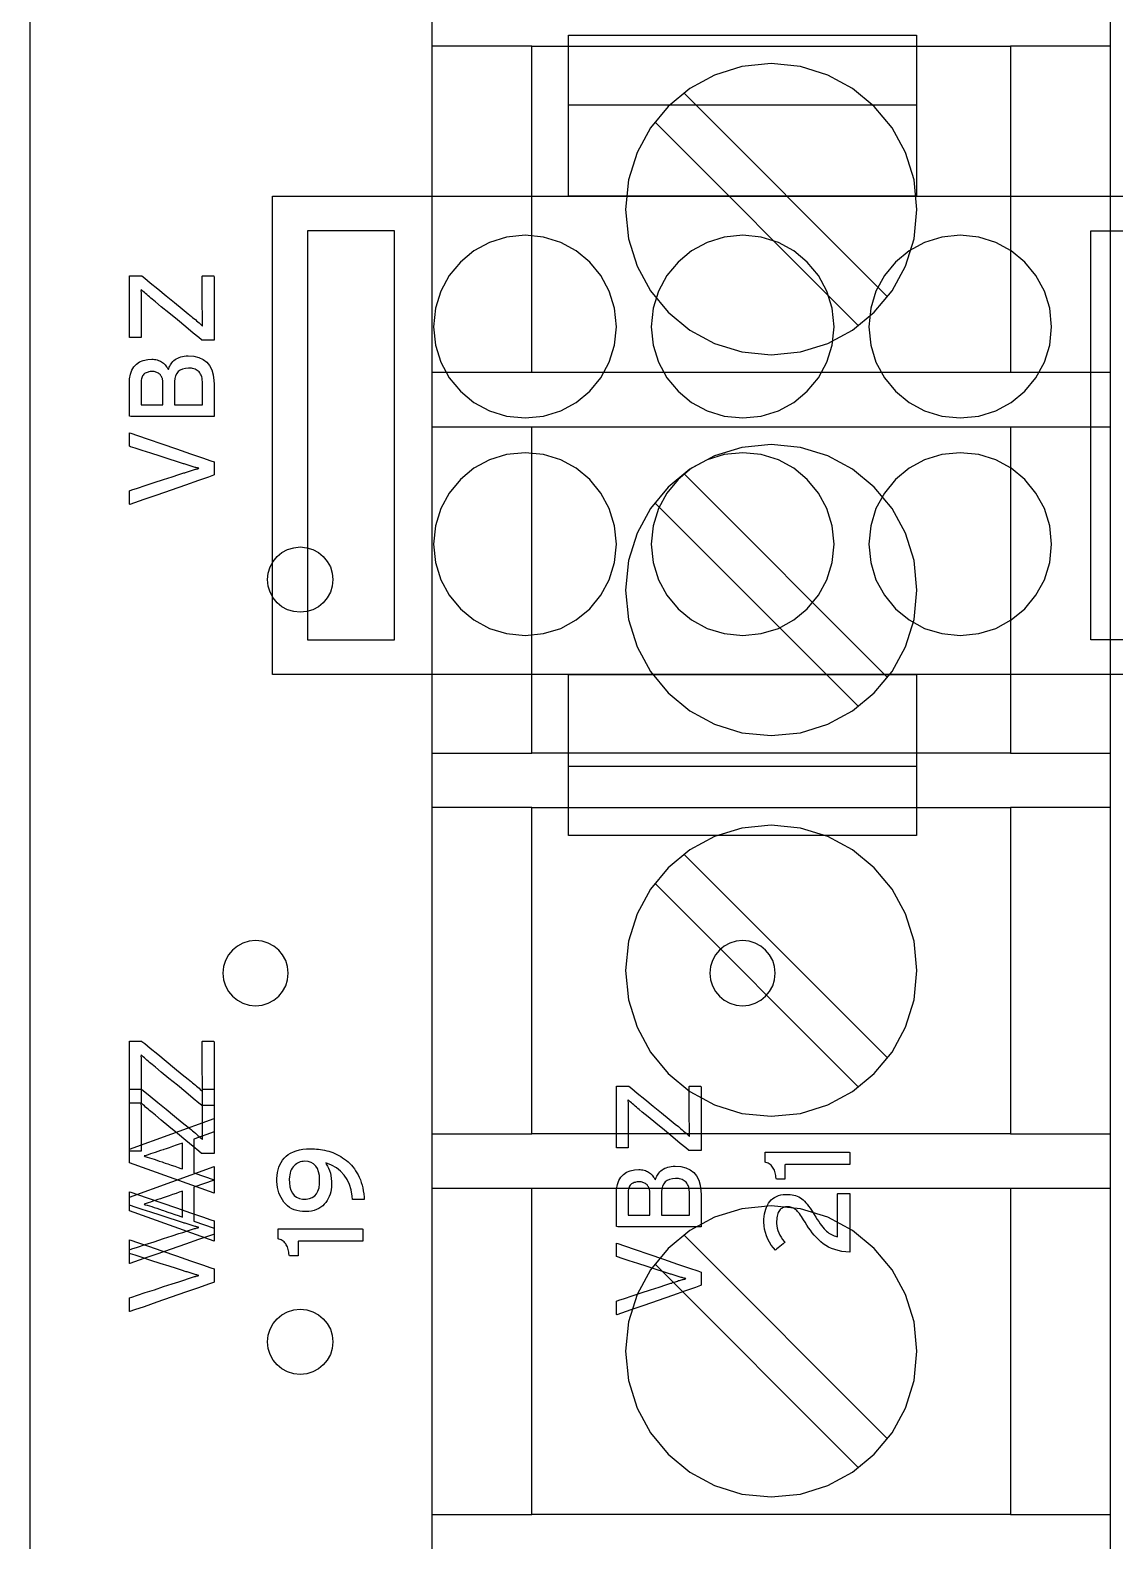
# Model space of a CAD drawing. Extents: x 1 to 47.7, y 0.2 to 35.
# Drawn here: x 36.611 to 37.857, y 12.158 to 13.894 of the extents above; entities that cross this region are included whole.
import ezdxf

# ---------------------------------------------------------------- set-up
doc = ezdxf.new("R2010")
doc.units = 0
doc.header["$MEASUREMENT"] = 0
for name, color, linetype in [('1_1__SCREW_TERMINAL_BLOCK_', 7, 'CONTINUOUS'), ('1_2__CONNECTORIZED_RELAY__', 7, 'CONTINUOUS'), ('7_0_____DWG', 7, 'CONTINUOUS')]:
    doc.layers.add(name, color=color, linetype=linetype)

msp = doc.modelspace()

# ---------------------------------------------------------------- linework, layer by layer
at = {"layer": '1_1__SCREW_TERMINAL_BLOCK_'}
for points in [[(37.0721, 14.0067), (37.0721, 13.7817), (37.0721, 13.3121), (37.0721, 13.0806), (37.0721, 12.8599), (37.0721, 12.7556), (37.0721, 12.6565), (37.0721, 12.5633), (37.0721, 12.4769), (37.0721, 12.398), (37.0721, 12.3275), (37.0721, 12.2662), (37.0721, 12.2149), (37.0721, 12.1744), (37.0721, 12.1456)], [(37.852, 12.1456), (37.852, 12.1744), (37.852, 12.2149), (37.852, 12.2662), (37.852, 12.3275), (37.852, 12.398), (37.852, 12.4769), (37.852, 12.5633), (37.852, 12.6565), (37.852, 12.7556), (37.852, 12.8599), (37.852, 13.0806), (37.852, 13.3121), (37.852, 13.7817), (37.852, 14.0067)], [(37.1871, 13.8756), (37.0721, 13.8756)], [(37.737, 13.8756), (37.737, 13.5006), (37.1871, 13.5006), (37.1871, 13.8756), (37.737, 13.8756)], [(37.852, 13.8756), (37.737, 13.8756)], [(37.3615, 13.8219), (37.5957, 13.5876)], [(37.5623, 13.5542), (37.3281, 13.7885)], [(37.1871, 13.5006), (37.0721, 13.5006)], [(37.852, 13.5006), (37.737, 13.5006)], [(37.0721, 13.4381), (37.1871, 13.4381)], [(37.737, 13.4381), (37.737, 13.0631), (37.1871, 13.0631), (37.1871, 13.4381), (37.737, 13.4381)], [(37.737, 13.4381), (37.852, 13.4381)], [(37.3615, 13.3844), (37.5957, 13.1501)], [(37.5623, 13.1167), (37.3281, 13.3509)], [(37.0721, 13.0631), (37.1871, 13.0631)], [(37.737, 13.0631), (37.852, 13.0631)], [(37.1871, 13.0006), (37.0721, 13.0006)], [(37.737, 13.0006), (37.737, 12.6256), (37.1871, 12.6256), (37.1871, 13.0006), (37.737, 13.0006)], [(37.852, 13.0006), (37.737, 13.0006)], [(37.3615, 12.9468), (37.5957, 12.7127)], [(37.5623, 12.6793), (37.3281, 12.9136)], [(36.8218, 12.6277), (36.7987, 12.6195), (36.7987, 12.5806), (36.8218, 12.5725), (36.8218, 12.5574), (36.7246, 12.5924), (36.7246, 12.6079), (36.8218, 12.6433), (36.8218, 12.6277)], [(37.0721, 12.6256), (37.1871, 12.6256)], [(37.737, 12.6256), (37.852, 12.6256)], [(37.0721, 12.563), (37.1871, 12.563)], [(37.737, 12.563), (37.737, 12.188), (37.1871, 12.188), (37.1871, 12.563), (37.737, 12.563)], [(37.737, 12.563), (37.852, 12.563)], [(37.3615, 12.5095), (37.5957, 12.2752)], [(37.5623, 12.2418), (37.3281, 12.476)], [(37.0721, 12.188), (37.1871, 12.188)], [(37.737, 12.188), (37.852, 12.188)]]:
    msp.add_lwpolyline(points, dxfattribs=at)
for points in [[(37.4621, 13.8555), (37.4284, 13.8521), (37.397, 13.8423), (37.3685, 13.8269), (37.3437, 13.8064), (37.3233, 13.7817), (37.3078, 13.7532), (37.298, 13.7218), (37.2946, 13.688), (37.298, 13.6543), (37.3078, 13.6229), (37.3233, 13.5945), (37.3437, 13.5698), (37.3685, 13.5493), (37.397, 13.5339), (37.4284, 13.5242), (37.4621, 13.5208), (37.4958, 13.5242), (37.5272, 13.5339), (37.5556, 13.5493), (37.5804, 13.5698), (37.6009, 13.5945), (37.6163, 13.6229), (37.6261, 13.6543), (37.6295, 13.688), (37.6261, 13.7218), (37.6163, 13.7532), (37.6009, 13.7817), (37.5804, 13.8064), (37.5556, 13.8269), (37.5272, 13.8423), (37.4958, 13.8521)], [(36.8218, 13.5378), (36.8213, 13.5378), (36.8199, 13.5378), (36.8179, 13.5378), (36.8156, 13.5378), (36.8131, 13.5378), (36.8109, 13.5378), (36.809, 13.5378), (36.8079, 13.5378), (36.8074, 13.5379), (36.8042, 13.5406), (36.7978, 13.5459), (36.7893, 13.5529), (36.7796, 13.5609), (36.7699, 13.569), (36.7611, 13.5762), (36.7544, 13.5818), (36.7506, 13.5849), (36.7493, 13.586), (36.7477, 13.5874), (36.7461, 13.5887), (36.7447, 13.59), (36.7432, 13.5912), (36.7418, 13.5925), (36.7405, 13.5937), (36.7392, 13.5949), (36.7379, 13.5961), (36.7378, 13.5945), (36.7379, 13.5925), (36.7379, 13.5904), (36.7379, 13.5882), (36.738, 13.586), (36.738, 13.5836), (36.738, 13.5813), (36.738, 13.5788), (36.738, 13.5766), (36.738, 13.5749), (36.738, 13.5712), (36.738, 13.5659), (36.738, 13.5599), (36.738, 13.5538), (36.738, 13.5481), (36.738, 13.5437), (36.738, 13.541), (36.7379, 13.5406), (36.7371, 13.5406), (36.7355, 13.5406), (36.7334, 13.5406), (36.7311, 13.5406), (36.7289, 13.5406), (36.7269, 13.5406), (36.7254, 13.5406), (36.7246, 13.5406), (36.7246, 13.5419), (36.7246, 13.5477), (36.7246, 13.5569), (36.7246, 13.5683), (36.7246, 13.5804), (36.7246, 13.5922), (36.7246, 13.6021), (36.7246, 13.609), (36.7246, 13.6116), (36.7251, 13.6116), (36.7265, 13.6116), (36.7285, 13.6116), (36.7308, 13.6116), (36.7332, 13.6116), (36.7355, 13.6116), (36.7373, 13.6116), (36.7384, 13.6116), (36.7389, 13.6115), (36.7421, 13.6089), (36.7485, 13.6036), (36.7571, 13.5966), (36.7667, 13.5887), (36.7765, 13.5808), (36.7852, 13.5736), (36.792, 13.5681), (36.7957, 13.565), (36.7971, 13.5639), (36.7987, 13.5626), (36.8003, 13.5613), (36.8018, 13.56), (36.8032, 13.5588), (36.8046, 13.5575), (36.8059, 13.5563), (36.8072, 13.5551), (36.8084, 13.5539), (36.8086, 13.5554), (36.8085, 13.5574), (36.8085, 13.5596), (36.8084, 13.5617), (36.8084, 13.564), (36.8084, 13.5663), (36.8084, 13.5687), (36.8084, 13.5711), (36.8083, 13.5733), (36.8083, 13.5751), (36.8083, 13.5791), (36.8083, 13.5847), (36.8083, 13.5911), (36.8083, 13.5976), (36.8083, 13.6036), (36.8083, 13.6083), (36.8083, 13.6112), (36.8084, 13.6116), (36.8093, 13.6116), (36.8109, 13.6116), (36.8129, 13.6116), (36.8152, 13.6116), (36.8175, 13.6116), (36.8195, 13.6116), (36.821, 13.6116), (36.8217, 13.6116), (36.8218, 13.6102), (36.8218, 13.6042), (36.8218, 13.5946), (36.8218, 13.5828), (36.8218, 13.5702), (36.8218, 13.558), (36.8218, 13.5477), (36.8218, 13.5405)], [(36.792, 13.5197), (36.7985, 13.5192), (36.8043, 13.5178), (36.8092, 13.5155), (36.8133, 13.5124), (36.8166, 13.5085), (36.8191, 13.5037), (36.8208, 13.498), (36.8217, 13.4915), (36.8218, 13.4872), (36.8218, 13.4846), (36.8218, 13.4801), (36.8218, 13.4742), (36.8218, 13.4677), (36.8218, 13.4613), (36.8218, 13.4558), (36.8218, 13.4518), (36.8218, 13.4501), (36.8188, 13.4501), (36.8097, 13.4501), (36.796, 13.4501), (36.7798, 13.4501), (36.7628, 13.4501), (36.747, 13.4501), (36.7342, 13.4501), (36.7263, 13.4501), (36.7246, 13.4503), (36.7246, 13.4526), (36.7246, 13.4572), (36.7246, 13.4631), (36.7246, 13.4698), (36.7246, 13.4764), (36.7246, 13.4823), (36.7246, 13.4866), (36.7246, 13.4887), (36.7248, 13.4934), (36.7257, 13.4986), (36.7273, 13.5032), (36.7296, 13.507), (36.7325, 13.5102), (36.7362, 13.5127), (36.7405, 13.5144), (36.7455, 13.5155), (36.7502, 13.5158), (36.7519, 13.5157), (36.7534, 13.5156), (36.755, 13.5153), (36.7564, 13.515), (36.7578, 13.5145), (36.7591, 13.514), (36.7604, 13.5134), (36.7615, 13.5127), (36.7626, 13.5119), (36.7637, 13.5111), (36.7647, 13.5102), (36.7656, 13.5093), (36.7665, 13.5083), (36.7673, 13.5072), (36.768, 13.5061), (36.7687, 13.5049), (36.7693, 13.504), (36.7697, 13.5053), (36.7702, 13.5067), (36.7709, 13.508), (36.7716, 13.5093), (36.7724, 13.5106), (36.7734, 13.5118), (36.7745, 13.513), (36.7757, 13.5142), (36.777, 13.5153), (36.7784, 13.5163), (36.78, 13.5172), (36.7816, 13.5179), (36.7835, 13.5185), (36.7854, 13.519), (36.7875, 13.5194), (36.7896, 13.5196)], [(36.7506, 13.5017), (36.7494, 13.5017), (36.7482, 13.5015), (36.747, 13.5014), (36.7459, 13.5011), (36.7448, 13.5007), (36.7438, 13.5003), (36.7428, 13.4998), (36.7419, 13.4992), (36.7411, 13.4985), (36.7404, 13.4976), (36.7397, 13.4967), (36.7392, 13.4956), (36.7387, 13.4944), (36.7384, 13.4931), (36.7381, 13.4917), (36.738, 13.4902), (36.7379, 13.4886), (36.7379, 13.4877), (36.7379, 13.4851), (36.7379, 13.4814), (36.7379, 13.4771), (36.7379, 13.4727), (36.7379, 13.4686), (36.7379, 13.4655), (36.7379, 13.4636), (36.7381, 13.4634), (36.74, 13.4634), (36.7431, 13.4634), (36.7472, 13.4634), (36.7516, 13.4634), (36.7559, 13.4634), (36.7595, 13.4634), (36.7621, 13.4634), (36.763, 13.4634), (36.763, 13.4643), (36.763, 13.4669), (36.763, 13.4706), (36.763, 13.4749), (36.763, 13.4793), (36.763, 13.4834), (36.763, 13.4866), (36.763, 13.4884), (36.763, 13.4891), (36.763, 13.4899), (36.7629, 13.4907), (36.7629, 13.4914), (36.7627, 13.4921), (36.7626, 13.4928), (36.7624, 13.4935), (36.7622, 13.4941), (36.7619, 13.4947), (36.7616, 13.4952), (36.7614, 13.4958), (36.7611, 13.4963), (36.7607, 13.4968), (36.7604, 13.4973), (36.7601, 13.4977), (36.7597, 13.4981), (36.7593, 13.4985), (36.7587, 13.4991), (36.7578, 13.4997), (36.7569, 13.5002), (36.756, 13.5007), (36.755, 13.501), (36.754, 13.5013), (36.7529, 13.5015), (36.7518, 13.5017)], [(36.7924, 13.5056), (36.7888, 13.5053), (36.7856, 13.5045), (36.783, 13.5033), (36.7807, 13.5016), (36.7789, 13.4994), (36.7776, 13.4968), (36.7767, 13.4937), (36.7763, 13.4902), (36.7762, 13.4884), (36.7762, 13.4862), (36.7762, 13.4827), (36.7762, 13.4784), (36.7762, 13.4738), (36.7762, 13.4695), (36.7762, 13.466), (36.7762, 13.4638), (36.7764, 13.4634), (36.7784, 13.4634), (36.7824, 13.4634), (36.7876, 13.4634), (36.7933, 13.4634), (36.7989, 13.4634), (36.8038, 13.4634), (36.8072, 13.4634), (36.8085, 13.4634), (36.8085, 13.4644), (36.8085, 13.467), (36.8085, 13.4708), (36.8085, 13.4752), (36.8085, 13.4797), (36.8085, 13.4837), (36.8085, 13.4868), (36.8085, 13.4884), (36.8085, 13.49), (36.8083, 13.492), (36.808, 13.494), (36.8076, 13.4957), (36.8071, 13.4973), (36.8064, 13.4988), (36.8056, 13.5), (36.8046, 13.5012), (36.8036, 13.5021), (36.8025, 13.5029), (36.8013, 13.5036), (36.8, 13.5042), (36.7986, 13.5047), (36.7972, 13.5051), (36.7957, 13.5054), (36.7941, 13.5055)], [(36.8218, 13.3979), (36.8218, 13.3974), (36.8218, 13.3958), (36.8218, 13.3937), (36.8218, 13.3911), (36.8218, 13.3884), (36.8218, 13.386), (36.8218, 13.384), (36.8218, 13.3828), (36.8213, 13.3824), (36.8153, 13.3803), (36.8039, 13.3763), (36.789, 13.3712), (36.7724, 13.3654), (36.7559, 13.3596), (36.7412, 13.3546), (36.7303, 13.3508), (36.7249, 13.3489), (36.7246, 13.3491), (36.7246, 13.3504), (36.7246, 13.3525), (36.7246, 13.3551), (36.7246, 13.3578), (36.7246, 13.3604), (36.7246, 13.3627), (36.7246, 13.3641), (36.7246, 13.3646), (36.7273, 13.3655), (36.7337, 13.3676), (36.7427, 13.3706), (36.7531, 13.374), (36.7638, 13.3775), (36.7736, 13.3807), (36.7813, 13.3832), (36.7859, 13.3847), (36.787, 13.3851), (36.7881, 13.3854), (36.7891, 13.3858), (36.7902, 13.3861), (36.7913, 13.3865), (36.7924, 13.3869), (36.7936, 13.3873), (36.7947, 13.3876), (36.7959, 13.388), (36.7971, 13.3884), (36.7983, 13.3887), (36.7993, 13.389), (36.8003, 13.3893), (36.8013, 13.3895), (36.8022, 13.3898), (36.803, 13.39), (36.8038, 13.3902), (36.8042, 13.3904), (36.8035, 13.3905), (36.8027, 13.3908), (36.8019, 13.391), (36.801, 13.3913), (36.8, 13.3915), (36.7989, 13.3919), (36.7978, 13.3922), (36.7967, 13.3926), (36.7955, 13.393), (36.7943, 13.3933), (36.7931, 13.3937), (36.7919, 13.394), (36.7908, 13.3944), (36.7897, 13.3947), (36.7886, 13.395), (36.7876, 13.3954), (36.7865, 13.3957), (36.7845, 13.3963), (36.7787, 13.3982), (36.7701, 13.401), (36.7599, 13.4043), (36.7492, 13.4077), (36.7392, 13.411), (36.731, 13.4136), (36.7258, 13.4153), (36.7246, 13.4157), (36.7246, 13.4166), (36.7246, 13.4184), (36.7246, 13.4207), (36.7246, 13.4234), (36.7246, 13.426), (36.7246, 13.4284), (36.7246, 13.4303), (36.7246, 13.4312), (36.7261, 13.4308), (36.7337, 13.4282), (36.7462, 13.4239), (36.7618, 13.4185), (36.7785, 13.4128), (36.7947, 13.4072), (36.8086, 13.4025), (36.8182, 13.3992)], [(37.4621, 13.4179), (37.4284, 13.4145), (37.397, 13.4048), (37.3685, 13.3893), (37.3437, 13.3689), (37.3233, 13.3441), (37.3078, 13.3157), (37.298, 13.2843), (37.2946, 13.2505), (37.298, 13.2168), (37.3078, 13.1854), (37.3233, 13.157), (37.3437, 13.1322), (37.3685, 13.1118), (37.397, 13.0964), (37.4284, 13.0866), (37.4621, 13.0832), (37.4958, 13.0866), (37.5272, 13.0964), (37.5556, 13.1118), (37.5804, 13.1322), (37.6009, 13.157), (37.6163, 13.1854), (37.6261, 13.2168), (37.6295, 13.2505), (37.6261, 13.2843), (37.6163, 13.3157), (37.6009, 13.3441), (37.5804, 13.3689), (37.5556, 13.3893), (37.5272, 13.4048), (37.4958, 13.4145)], [(36.9208, 13.3), (36.9284, 13.2992), (36.9354, 13.297), (36.9418, 13.2936), (36.9473, 13.289), (36.9519, 13.2834), (36.9554, 13.2771), (36.9575, 13.27), (36.9583, 13.2625), (36.9575, 13.2549), (36.9554, 13.2479), (36.9519, 13.2415), (36.9473, 13.236), (36.9418, 13.2314), (36.9354, 13.2279), (36.9284, 13.2257), (36.9208, 13.225), (36.9133, 13.2257), (36.9062, 13.2279), (36.8998, 13.2314), (36.8943, 13.236), (36.8897, 13.2415), (36.8862, 13.2479), (36.8841, 13.2549), (36.8833, 13.2625), (36.8841, 13.27), (36.8862, 13.2771), (36.8897, 13.2834), (36.8943, 13.289), (36.8998, 13.2936), (36.9062, 13.297), (36.9133, 13.2992)], [(37.4621, 12.9804), (37.4284, 12.977), (37.397, 12.9673), (37.3685, 12.9518), (37.3437, 12.9314), (37.3233, 12.9066), (37.3078, 12.8782), (37.298, 12.8468), (37.2946, 12.8131), (37.298, 12.7794), (37.3078, 12.748), (37.3233, 12.7195), (37.3437, 12.6947), (37.3685, 12.6743), (37.397, 12.6589), (37.4284, 12.6491), (37.4621, 12.6457), (37.4958, 12.6491), (37.5272, 12.6589), (37.5556, 12.6743), (37.5804, 12.6947), (37.6009, 12.7195), (37.6163, 12.748), (37.6261, 12.7794), (37.6295, 12.8131), (37.6261, 12.8468), (37.6163, 12.8782), (37.6009, 12.9066), (37.5804, 12.9314), (37.5556, 12.9518), (37.5272, 12.9673), (37.4958, 12.977)], [(36.8218, 12.6581), (36.8213, 12.6581), (36.8199, 12.6581), (36.8179, 12.6581), (36.8156, 12.6581), (36.8131, 12.6581), (36.8109, 12.6581), (36.809, 12.6581), (36.8079, 12.6581), (36.8074, 12.6583), (36.8042, 12.6609), (36.7978, 12.6662), (36.7893, 12.6733), (36.7796, 12.6813), (36.7699, 12.6893), (36.7611, 12.6966), (36.7544, 12.7022), (36.7506, 12.7052), (36.7493, 12.7064), (36.7477, 12.7077), (36.7461, 12.709), (36.7447, 12.7103), (36.7432, 12.7116), (36.7418, 12.7128), (36.7405, 12.714), (36.7392, 12.7152), (36.7379, 12.7164), (36.7378, 12.7149), (36.7379, 12.7128), (36.7379, 12.7107), (36.7379, 12.7085), (36.738, 12.7063), (36.738, 12.704), (36.738, 12.7016), (36.738, 12.6991), (36.738, 12.6969), (36.738, 12.6953), (36.738, 12.6915), (36.738, 12.6863), (36.738, 12.6803), (36.738, 12.6741), (36.738, 12.6685), (36.738, 12.664), (36.738, 12.6613), (36.7379, 12.6609), (36.7371, 12.6609), (36.7355, 12.6609), (36.7334, 12.6609), (36.7311, 12.6609), (36.7289, 12.6609), (36.7269, 12.6609), (36.7254, 12.6609), (36.7246, 12.6609), (36.7246, 12.6622), (36.7246, 12.6681), (36.7246, 12.6773), (36.7246, 12.6886), (36.7246, 12.7008), (36.7246, 12.7125), (36.7246, 12.7224), (36.7246, 12.7294), (36.7246, 12.732), (36.7251, 12.732), (36.7265, 12.732), (36.7285, 12.732), (36.7308, 12.732), (36.7332, 12.732), (36.7355, 12.732), (36.7373, 12.732), (36.7384, 12.732), (36.7389, 12.7318), (36.7421, 12.7292), (36.7485, 12.724), (36.7571, 12.717), (36.7667, 12.7091), (36.7765, 12.7011), (36.7852, 12.6939), (36.792, 12.6884), (36.7957, 12.6854), (36.7971, 12.6843), (36.7987, 12.683), (36.8003, 12.6816), (36.8018, 12.6804), (36.8032, 12.6791), (36.8046, 12.6779), (36.8059, 12.6766), (36.8072, 12.6754), (36.8084, 12.6742), (36.8086, 12.6757), (36.8085, 12.6778), (36.8085, 12.6799), (36.8084, 12.6821), (36.8084, 12.6843), (36.8084, 12.6866), (36.8084, 12.689), (36.8084, 12.6915), (36.8083, 12.6937), (36.8083, 12.6954), (36.8083, 12.6995), (36.8083, 12.705), (36.8083, 12.7114), (36.8083, 12.7179), (36.8083, 12.7239), (36.8083, 12.7287), (36.8083, 12.7315), (36.8084, 12.732), (36.8093, 12.732), (36.8109, 12.732), (36.8129, 12.732), (36.8152, 12.732), (36.8175, 12.732), (36.8195, 12.732), (36.821, 12.732), (36.8217, 12.732), (36.8218, 12.7306), (36.8218, 12.7245), (36.8218, 12.7149), (36.8218, 12.7031), (36.8218, 12.6905), (36.8218, 12.6783), (36.8218, 12.668), (36.8218, 12.6608)], [(36.7633, 12.6072), (36.7601, 12.6062), (36.7571, 12.6051), (36.7541, 12.6042), (36.7513, 12.6032), (36.7486, 12.6024), (36.7461, 12.6015), (36.7437, 12.6008), (36.7414, 12.6001), (36.7427, 12.5994), (36.7451, 12.5987), (36.7476, 12.598), (36.7502, 12.5971), (36.753, 12.5963), (36.7559, 12.5953), (36.7589, 12.5943), (36.7621, 12.5932), (36.7638, 12.5927), (36.7657, 12.592), (36.7687, 12.591), (36.7726, 12.5896), (36.7766, 12.5882), (36.7804, 12.5869), (36.7835, 12.5858), (36.7854, 12.5852), (36.7857, 12.5853), (36.7857, 12.5874), (36.7857, 12.5913), (36.7857, 12.5963), (36.7857, 12.6017), (36.7857, 12.6069), (36.7857, 12.6113), (36.7857, 12.6142), (36.7857, 12.615), (36.7844, 12.6146), (36.7817, 12.6137), (36.7781, 12.6124), (36.7741, 12.611), (36.7701, 12.6096), (36.7667, 12.6084), (36.7642, 12.6076)], [(36.8218, 12.5256), (36.8218, 12.525), (36.8218, 12.5235), (36.8218, 12.5213), (36.8218, 12.5187), (36.8218, 12.5161), (36.8218, 12.5136), (36.8218, 12.5116), (36.8218, 12.5104), (36.8213, 12.51), (36.8153, 12.5079), (36.8039, 12.504), (36.789, 12.4988), (36.7724, 12.493), (36.7559, 12.4873), (36.7412, 12.4822), (36.7303, 12.4784), (36.7249, 12.4765), (36.7246, 12.4767), (36.7246, 12.4781), (36.7246, 12.4802), (36.7246, 12.4827), (36.7246, 12.4855), (36.7246, 12.4881), (36.7246, 12.4903), (36.7246, 12.4918), (36.7246, 12.4923), (36.7273, 12.4932), (36.7337, 12.4953), (36.7427, 12.4982), (36.7531, 12.5016), (36.7638, 12.5051), (36.7736, 12.5083), (36.7813, 12.5109), (36.7859, 12.5123), (36.787, 12.5127), (36.7881, 12.5131), (36.7891, 12.5134), (36.7902, 12.5138), (36.7913, 12.5142), (36.7924, 12.5145), (36.7936, 12.5149), (36.7947, 12.5153), (36.7959, 12.5157), (36.7971, 12.516), (36.7983, 12.5164), (36.7993, 12.5167), (36.8003, 12.5169), (36.8013, 12.5172), (36.8022, 12.5174), (36.803, 12.5177), (36.8038, 12.5179), (36.8042, 12.518), (36.8035, 12.5182), (36.8027, 12.5184), (36.8019, 12.5186), (36.801, 12.5189), (36.8, 12.5192), (36.7989, 12.5195), (36.7978, 12.5199), (36.7967, 12.5203), (36.7955, 12.5206), (36.7943, 12.521), (36.7931, 12.5213), (36.7919, 12.5217), (36.7908, 12.522), (36.7897, 12.5224), (36.7886, 12.5227), (36.7876, 12.523), (36.7865, 12.5233), (36.7845, 12.524), (36.7787, 12.5259), (36.7701, 12.5286), (36.7599, 12.5319), (36.7492, 12.5354), (36.7392, 12.5386), (36.731, 12.5413), (36.7258, 12.543), (36.7246, 12.5434), (36.7246, 12.5443), (36.7246, 12.546), (36.7246, 12.5484), (36.7246, 12.551), (36.7246, 12.5537), (36.7246, 12.5561), (36.7246, 12.5579), (36.7246, 12.5589), (36.7261, 12.5584), (36.7337, 12.5558), (36.7462, 12.5515), (36.7618, 12.5462), (36.7785, 12.5404), (36.7947, 12.5349), (36.8086, 12.5301), (36.8182, 12.5268)], [(37.4621, 12.5429), (37.4284, 12.5395), (37.397, 12.5297), (37.3685, 12.5143), (37.3437, 12.4939), (37.3233, 12.4691), (37.3078, 12.4407), (37.298, 12.4093), (37.2946, 12.3756), (37.298, 12.3419), (37.3078, 12.3104), (37.3233, 12.282), (37.3437, 12.2572), (37.3685, 12.2368), (37.397, 12.2213), (37.4284, 12.2116), (37.4621, 12.2082), (37.4958, 12.2116), (37.5272, 12.2213), (37.5556, 12.2368), (37.5804, 12.2572), (37.6009, 12.282), (37.6163, 12.3104), (37.6261, 12.3419), (37.6295, 12.3756), (37.6261, 12.4093), (37.6163, 12.4407), (37.6009, 12.4691), (37.5804, 12.4939), (37.5556, 12.5143), (37.5272, 12.5297), (37.4958, 12.5395)], [(36.9208, 12.424), (36.9284, 12.4232), (36.9354, 12.421), (36.9418, 12.4176), (36.9473, 12.413), (36.9519, 12.4074), (36.9554, 12.4011), (36.9575, 12.394), (36.9583, 12.3865), (36.9575, 12.3789), (36.9554, 12.3719), (36.9519, 12.3655), (36.9473, 12.3599), (36.9418, 12.3554), (36.9354, 12.3519), (36.9284, 12.3497), (36.9208, 12.349), (36.9133, 12.3497), (36.9062, 12.3519), (36.8998, 12.3554), (36.8943, 12.3599), (36.8897, 12.3655), (36.8862, 12.3719), (36.8841, 12.3789), (36.8833, 12.3865), (36.8841, 12.394), (36.8862, 12.4011), (36.8897, 12.4074), (36.8943, 12.413), (36.8998, 12.4176), (36.9062, 12.421), (36.9133, 12.4232)]]:
    msp.add_lwpolyline(points, close=True, dxfattribs=at)
at = {"layer": '1_2__CONNECTORIZED_RELAY__'}
for points in [[(37.6291, 13.8881), (37.6291, 13.7031), (37.2291, 13.7031), (37.2291, 13.8881), (37.6291, 13.8881)], [(37.2291, 13.8082), (37.6291, 13.8082)], [(37.9691, 13.7031), (37.9691, 13.1533), (36.8891, 13.1533), (36.8891, 13.7031), (37.9691, 13.7031)], [(36.9293, 13.6632), (36.9293, 13.1932), (37.0292, 13.1932), (37.0292, 13.6632), (36.9293, 13.6632)], [(37.9292, 13.6632), (37.9292, 13.1932), (37.8291, 13.1932), (37.8291, 13.6632), (37.9292, 13.6632)], [(37.6291, 13.1533), (37.6291, 12.9683), (37.2291, 12.9683), (37.2291, 13.1533), (37.6291, 13.1533)], [(37.2291, 13.0482), (37.6291, 13.0482)], [(36.8218, 12.5724), (36.7987, 12.5642), (36.7987, 12.5253), (36.8218, 12.5173), (36.8218, 12.5021), (36.7246, 12.5371), (36.7246, 12.5526), (36.8218, 12.588), (36.8218, 12.5724)]]:
    msp.add_lwpolyline(points, dxfattribs=at)
for points in [[(37.2841, 13.5531), (37.282, 13.5743), (37.2759, 13.5941), (37.2662, 13.612), (37.2534, 13.6275), (37.2379, 13.6403), (37.2201, 13.65), (37.2004, 13.6561), (37.1792, 13.6583), (37.158, 13.6561), (37.1383, 13.65), (37.1204, 13.6403), (37.1049, 13.6275), (37.0921, 13.612), (37.0824, 13.5941), (37.0762, 13.5743), (37.0741, 13.5531), (37.0762, 13.5319), (37.0824, 13.5123), (37.0921, 13.4945), (37.1049, 13.4789), (37.1204, 13.4661), (37.1383, 13.4565), (37.158, 13.4504), (37.1792, 13.4483), (37.2004, 13.4504), (37.2201, 13.4565), (37.2379, 13.4661), (37.2534, 13.4789), (37.2662, 13.4945), (37.2759, 13.5123), (37.282, 13.5319)], [(37.5342, 13.5531), (37.5321, 13.5743), (37.526, 13.5941), (37.5163, 13.612), (37.5035, 13.6275), (37.488, 13.6403), (37.4702, 13.65), (37.4505, 13.6561), (37.4293, 13.6583), (37.4081, 13.6561), (37.3884, 13.65), (37.3705, 13.6403), (37.355, 13.6275), (37.3422, 13.612), (37.3325, 13.5941), (37.3264, 13.5743), (37.3242, 13.5531), (37.3264, 13.5319), (37.3325, 13.5123), (37.3422, 13.4945), (37.355, 13.4789), (37.3705, 13.4661), (37.3884, 13.4565), (37.4081, 13.4504), (37.4293, 13.4483), (37.4505, 13.4504), (37.4702, 13.4565), (37.488, 13.4661), (37.5035, 13.4789), (37.5163, 13.4945), (37.526, 13.5123), (37.5321, 13.5319)], [(37.7841, 13.5531), (37.782, 13.5743), (37.7759, 13.5941), (37.7662, 13.612), (37.7534, 13.6275), (37.7379, 13.6403), (37.7201, 13.65), (37.7004, 13.6561), (37.6792, 13.6583), (37.6581, 13.6561), (37.6383, 13.65), (37.6205, 13.6403), (37.6049, 13.6275), (37.5921, 13.612), (37.5824, 13.5941), (37.5763, 13.5743), (37.5741, 13.5531), (37.5763, 13.5319), (37.5824, 13.5123), (37.5921, 13.4945), (37.6049, 13.4789), (37.6205, 13.4661), (37.6383, 13.4565), (37.6581, 13.4504), (37.6792, 13.4483), (37.7004, 13.4504), (37.7201, 13.4565), (37.7379, 13.4661), (37.7534, 13.4789), (37.7662, 13.4945), (37.7759, 13.5123), (37.782, 13.5319)], [(37.2841, 13.3031), (37.282, 13.3244), (37.2759, 13.3441), (37.2662, 13.362), (37.2534, 13.3776), (37.2379, 13.3904), (37.2201, 13.4001), (37.2004, 13.4062), (37.1792, 13.4083), (37.158, 13.4062), (37.1383, 13.4001), (37.1204, 13.3904), (37.1049, 13.3776), (37.0921, 13.362), (37.0824, 13.3441), (37.0762, 13.3244), (37.0741, 13.3031), (37.0762, 13.282), (37.0824, 13.2623), (37.0921, 13.2445), (37.1049, 13.229), (37.1204, 13.2162), (37.1383, 13.2065), (37.158, 13.2004), (37.1792, 13.1983), (37.2004, 13.2004), (37.2201, 13.2065), (37.2379, 13.2162), (37.2534, 13.229), (37.2662, 13.2445), (37.2759, 13.2623), (37.282, 13.282)], [(37.5342, 13.3031), (37.5321, 13.3244), (37.526, 13.3441), (37.5163, 13.362), (37.5035, 13.3776), (37.488, 13.3904), (37.4702, 13.4001), (37.4505, 13.4062), (37.4293, 13.4083), (37.4081, 13.4062), (37.3884, 13.4001), (37.3705, 13.3904), (37.355, 13.3776), (37.3422, 13.362), (37.3325, 13.3441), (37.3264, 13.3244), (37.3242, 13.3031), (37.3264, 13.282), (37.3325, 13.2623), (37.3422, 13.2445), (37.355, 13.229), (37.3705, 13.2162), (37.3884, 13.2065), (37.4081, 13.2004), (37.4293, 13.1983), (37.4505, 13.2004), (37.4702, 13.2065), (37.488, 13.2162), (37.5035, 13.229), (37.5163, 13.2445), (37.526, 13.2623), (37.5321, 13.282)], [(37.7841, 13.3031), (37.782, 13.3244), (37.7759, 13.3441), (37.7662, 13.362), (37.7534, 13.3776), (37.7379, 13.3904), (37.7201, 13.4001), (37.7004, 13.4062), (37.6792, 13.4083), (37.6581, 13.4062), (37.6383, 13.4001), (37.6205, 13.3904), (37.6049, 13.3776), (37.5921, 13.362), (37.5824, 13.3441), (37.5763, 13.3244), (37.5741, 13.3031), (37.5763, 13.282), (37.5824, 13.2623), (37.5921, 13.2445), (37.6049, 13.229), (37.6205, 13.2162), (37.6383, 13.2065), (37.6581, 13.2004), (37.6792, 13.1983), (37.7004, 13.2004), (37.7201, 13.2065), (37.7379, 13.2162), (37.7534, 13.229), (37.7662, 13.2445), (37.7759, 13.2623), (37.782, 13.282)], [(36.8695, 12.7727), (36.8771, 12.7734), (36.8841, 12.7756), (36.8905, 12.7791), (36.8961, 12.7837), (36.9006, 12.7892), (36.9041, 12.7956), (36.9063, 12.8026), (36.907, 12.8102), (36.9063, 12.8177), (36.9041, 12.8248), (36.9006, 12.8311), (36.8961, 12.8367), (36.8905, 12.8413), (36.8841, 12.8447), (36.8771, 12.8469), (36.8695, 12.8477), (36.862, 12.8469), (36.8549, 12.8447), (36.8486, 12.8413), (36.843, 12.8367), (36.8384, 12.8311), (36.835, 12.8248), (36.8328, 12.8177), (36.832, 12.8102), (36.8328, 12.8026), (36.835, 12.7956), (36.8384, 12.7892), (36.843, 12.7837), (36.8486, 12.7791), (36.8549, 12.7756), (36.862, 12.7734)], [(37.4291, 12.7727), (37.4367, 12.7734), (37.4437, 12.7756), (37.4501, 12.7791), (37.4556, 12.7837), (37.4602, 12.7892), (37.4637, 12.7956), (37.4659, 12.8026), (37.4666, 12.8102), (37.4659, 12.8177), (37.4637, 12.8248), (37.4602, 12.8311), (37.4556, 12.8367), (37.4501, 12.8413), (37.4437, 12.8447), (37.4367, 12.8469), (37.4291, 12.8477), (37.4216, 12.8469), (37.4145, 12.8447), (37.4081, 12.8413), (37.4026, 12.8367), (37.398, 12.8311), (37.3946, 12.8248), (37.3924, 12.8177), (37.3916, 12.8102), (37.3924, 12.8026), (37.3946, 12.7956), (37.398, 12.7892), (37.4026, 12.7837), (37.4081, 12.7791), (37.4145, 12.7756), (37.4216, 12.7734)], [(36.8218, 12.6028), (36.8213, 12.6028), (36.8199, 12.6028), (36.8179, 12.6028), (36.8156, 12.6028), (36.8132, 12.6028), (36.8109, 12.6028), (36.8091, 12.6028), (36.8079, 12.6028), (36.8074, 12.603), (36.8043, 12.6056), (36.7979, 12.6109), (36.7893, 12.618), (36.7796, 12.626), (36.7699, 12.634), (36.7611, 12.6413), (36.7544, 12.6469), (36.7507, 12.65), (36.7493, 12.6511), (36.7477, 12.6524), (36.7462, 12.6538), (36.7447, 12.655), (36.7432, 12.6563), (36.7418, 12.6576), (36.7405, 12.6588), (36.7392, 12.66), (36.738, 12.6611), (36.7378, 12.6596), (36.7379, 12.6576), (36.7379, 12.6555), (36.738, 12.6533), (36.738, 12.651), (36.738, 12.6487), (36.738, 12.6463), (36.738, 12.6439), (36.7381, 12.6417), (36.7381, 12.64), (36.7381, 12.6362), (36.7381, 12.631), (36.7381, 12.625), (36.7381, 12.6188), (36.7381, 12.6132), (36.7381, 12.6087), (36.7381, 12.6061), (36.738, 12.6056), (36.7371, 12.6056), (36.7355, 12.6056), (36.7335, 12.6056), (36.7312, 12.6056), (36.7289, 12.6056), (36.7269, 12.6056), (36.7254, 12.6056), (36.7247, 12.6056), (36.7246, 12.607), (36.7246, 12.6128), (36.7246, 12.622), (36.7246, 12.6333), (36.7246, 12.6455), (36.7246, 12.6572), (36.7246, 12.6672), (36.7246, 12.6741), (36.7246, 12.6767), (36.7251, 12.6767), (36.7265, 12.6767), (36.7285, 12.6767), (36.7308, 12.6767), (36.7332, 12.6767), (36.7355, 12.6767), (36.7373, 12.6767), (36.7385, 12.6767), (36.7389, 12.6765), (36.7421, 12.6739), (36.7485, 12.6687), (36.7571, 12.6617), (36.7668, 12.6538), (36.7765, 12.6458), (36.7853, 12.6387), (36.792, 12.6331), (36.7958, 12.6301), (36.7971, 12.629), (36.7987, 12.6277), (36.8003, 12.6264), (36.8018, 12.6251), (36.8032, 12.6238), (36.8046, 12.6226), (36.806, 12.6214), (36.8072, 12.6201), (36.8085, 12.6189), (36.8086, 12.6205), (36.8085, 12.6225), (36.8085, 12.6246), (36.8085, 12.6268), (36.8084, 12.629), (36.8084, 12.6314), (36.8084, 12.6338), (36.8084, 12.6362), (36.8084, 12.6384), (36.8084, 12.6402), (36.8084, 12.6442), (36.8084, 12.6497), (36.8084, 12.6561), (36.8084, 12.6627), (36.8084, 12.6686), (36.8084, 12.6734), (36.8084, 12.6762), (36.8085, 12.6767), (36.8093, 12.6767), (36.8109, 12.6767), (36.813, 12.6767), (36.8153, 12.6767), (36.8175, 12.6767), (36.8195, 12.6767), (36.821, 12.6767), (36.8218, 12.6767), (36.8218, 12.6753), (36.8218, 12.6692), (36.8218, 12.6597), (36.8218, 12.6479), (36.8218, 12.6352), (36.8218, 12.6231), (36.8218, 12.6127), (36.8218, 12.6055)], [(37.3814, 12.6065), (37.3809, 12.6065), (37.3795, 12.6065), (37.3775, 12.6065), (37.3752, 12.6065), (37.3727, 12.6065), (37.3705, 12.6065), (37.3686, 12.6065), (37.3675, 12.6065), (37.367, 12.6066), (37.3638, 12.6093), (37.3574, 12.6146), (37.3489, 12.6217), (37.3392, 12.6297), (37.3295, 12.6377), (37.3207, 12.645), (37.3139, 12.6506), (37.3102, 12.6536), (37.3089, 12.6548), (37.3073, 12.6561), (37.3057, 12.6574), (37.3043, 12.6587), (37.3028, 12.66), (37.3014, 12.6612), (37.3001, 12.6624), (37.2988, 12.6636), (37.2975, 12.6648), (37.2974, 12.6633), (37.2975, 12.6612), (37.2975, 12.6591), (37.2975, 12.6569), (37.2976, 12.6547), (37.2976, 12.6524), (37.2976, 12.65), (37.2976, 12.6475), (37.2976, 12.6453), (37.2976, 12.6437), (37.2976, 12.6399), (37.2976, 12.6347), (37.2976, 12.6286), (37.2976, 12.6225), (37.2976, 12.6169), (37.2976, 12.6124), (37.2976, 12.6097), (37.2975, 12.6093), (37.2967, 12.6093), (37.2951, 12.6093), (37.293, 12.6093), (37.2907, 12.6093), (37.2885, 12.6093), (37.2865, 12.6093), (37.285, 12.6093), (37.2842, 12.6093), (37.2842, 12.6106), (37.2842, 12.6164), (37.2842, 12.6257), (37.2842, 12.637), (37.2842, 12.6492), (37.2842, 12.6609), (37.2842, 12.6708), (37.2842, 12.6778), (37.2842, 12.6804), (37.2847, 12.6804), (37.2861, 12.6804), (37.2881, 12.6804), (37.2904, 12.6804), (37.2928, 12.6804), (37.2951, 12.6804), (37.2969, 12.6804), (37.298, 12.6804), (37.2985, 12.6802), (37.3017, 12.6776), (37.3081, 12.6724), (37.3166, 12.6654), (37.3263, 12.6575), (37.3361, 12.6495), (37.3448, 12.6423), (37.3516, 12.6368), (37.3553, 12.6338), (37.3567, 12.6327), (37.3583, 12.6313), (37.3598, 12.63), (37.3614, 12.6288), (37.3628, 12.6275), (37.3642, 12.6262), (37.3655, 12.625), (37.3668, 12.6238), (37.368, 12.6226), (37.3682, 12.6241), (37.3681, 12.6262), (37.3681, 12.6283), (37.368, 12.6305), (37.368, 12.6327), (37.368, 12.635), (37.368, 12.6374), (37.3679, 12.6399), (37.3679, 12.6421), (37.3679, 12.6438), (37.3679, 12.6478), (37.3679, 12.6534), (37.3679, 12.6598), (37.3679, 12.6663), (37.3679, 12.6723), (37.3679, 12.6771), (37.3679, 12.6799), (37.368, 12.6804), (37.3689, 12.6804), (37.3705, 12.6804), (37.3725, 12.6804), (37.3748, 12.6804), (37.3771, 12.6804), (37.3791, 12.6804), (37.3806, 12.6804), (37.3813, 12.6804), (37.3814, 12.6789), (37.3814, 12.6729), (37.3814, 12.6633), (37.3814, 12.6515), (37.3814, 12.6389), (37.3814, 12.6267), (37.3814, 12.6164), (37.3814, 12.6092)], [(36.9328, 12.6084), (36.935, 12.6084), (36.9373, 12.6082), (36.9395, 12.6081), (36.9418, 12.6078), (36.9441, 12.6075), (36.9464, 12.6071), (36.9488, 12.6066), (36.9512, 12.6061), (36.9535, 12.6055), (36.9559, 12.6047), (36.9583, 12.6039), (36.9606, 12.6029), (36.9629, 12.6018), (36.9651, 12.6007), (36.9673, 12.5994), (36.9695, 12.598), (36.9717, 12.5966), (36.9738, 12.595), (36.9758, 12.5934), (36.9777, 12.5916), (36.9796, 12.5897), (36.9813, 12.5877), (36.983, 12.5855), (36.9845, 12.5832), (36.986, 12.5808), (36.9874, 12.5783), (36.9887, 12.5756), (36.9899, 12.5728), (36.9909, 12.5698), (36.9918, 12.5667), (36.9926, 12.5635), (36.9933, 12.5601), (36.9938, 12.5566), (36.9941, 12.5529), (36.9943, 12.55), (36.9936, 12.55), (36.9921, 12.55), (36.9901, 12.55), (36.9878, 12.55), (36.9854, 12.55), (36.9833, 12.55), (36.9817, 12.55), (36.9808, 12.55), (36.9804, 12.554), (36.9793, 12.561), (36.9774, 12.5673), (36.9748, 12.573), (36.9714, 12.5781), (36.9672, 12.5825), (36.9623, 12.5864), (36.9566, 12.5896), (36.9501, 12.5922), (36.9505, 12.5907), (36.952, 12.5885), (36.9534, 12.586), (36.9545, 12.5834), (36.9554, 12.5805), (36.9561, 12.5775), (36.9565, 12.5742), (36.9568, 12.5708), (36.9568, 12.5673), (36.9567, 12.5644), (36.9564, 12.5616), (36.9559, 12.5588), (36.9551, 12.5562), (36.9542, 12.5537), (36.9531, 12.5513), (36.9517, 12.5489), (36.9502, 12.5467), (36.9485, 12.5446), (36.9466, 12.5427), (36.9444, 12.5411), (36.9421, 12.5396), (36.9395, 12.5385), (36.9367, 12.5375), (36.9338, 12.5368), (36.9306, 12.5364), (36.9272, 12.5362), (36.9236, 12.5363), (36.9202, 12.5367), (36.917, 12.5373), (36.914, 12.5383), (36.9112, 12.5395), (36.9086, 12.541), (36.9062, 12.5428), (36.9041, 12.5448), (36.9021, 12.5471), (36.9003, 12.5496), (36.8988, 12.5522), (36.8975, 12.5549), (36.8964, 12.5578), (36.8955, 12.5608), (36.8948, 12.564), (36.8943, 12.5673), (36.8941, 12.5708), (36.8941, 12.5744), (36.8943, 12.5778), (36.8947, 12.581), (36.8954, 12.5841), (36.8963, 12.5871), (36.8975, 12.5899), (36.8989, 12.5926), (36.9006, 12.5951), (36.9024, 12.5975), (36.9046, 12.5997), (36.9071, 12.6017), (36.9098, 12.6034), (36.9129, 12.6049), (36.9163, 12.6061), (36.92, 12.6071), (36.9239, 12.6078), (36.9282, 12.6082)], [(37.5524, 12.5902), (37.5495, 12.5902), (37.5419, 12.5902), (37.5311, 12.5902), (37.5184, 12.5902), (37.5053, 12.5902), (37.4934, 12.5902), (37.484, 12.5902), (37.4786, 12.5902), (37.4778, 12.59), (37.4778, 12.5888), (37.4778, 12.5867), (37.4778, 12.584), (37.4778, 12.5811), (37.4778, 12.5782), (37.4778, 12.5758), (37.4778, 12.5741), (37.4778, 12.5735), (37.4774, 12.5735), (37.4764, 12.5735), (37.475, 12.5735), (37.4732, 12.5735), (37.4715, 12.5735), (37.4699, 12.5735), (37.4686, 12.5735), (37.4679, 12.5735), (37.4677, 12.5743), (37.4675, 12.576), (37.4673, 12.5777), (37.4669, 12.5792), (37.4665, 12.5807), (37.4661, 12.5822), (37.4656, 12.5836), (37.465, 12.5849), (37.4643, 12.5862), (37.4636, 12.5874), (37.4628, 12.5885), (37.4619, 12.5894), (37.4609, 12.5903), (37.4598, 12.5911), (37.4586, 12.5917), (37.4573, 12.5922), (37.4559, 12.5927), (37.4552, 12.593), (37.4552, 12.5938), (37.4552, 12.5952), (37.4552, 12.5971), (37.4552, 12.5991), (37.4552, 12.601), (37.4552, 12.6027), (37.4552, 12.6038), (37.4552, 12.6043), (37.4589, 12.6043), (37.4688, 12.6043), (37.4829, 12.6043), (37.4995, 12.6043), (37.5165, 12.6043), (37.5321, 12.6043), (37.5443, 12.6043), (37.5514, 12.6043), (37.5524, 12.6041), (37.5524, 12.6031), (37.5524, 12.6013), (37.5524, 12.5991), (37.5524, 12.5966), (37.5524, 12.5942), (37.5524, 12.5921), (37.5524, 12.5907)], [(36.926, 12.594), (36.9242, 12.5939), (36.9225, 12.5937), (36.9209, 12.5933), (36.9193, 12.5927), (36.9178, 12.592), (36.9164, 12.5911), (36.915, 12.5901), (36.9137, 12.5889), (36.9125, 12.5875), (36.9114, 12.586), (36.9105, 12.5843), (36.9097, 12.5825), (36.9091, 12.5805), (36.9087, 12.5783), (36.9083, 12.576), (36.9082, 12.5735), (36.9083, 12.5694), (36.909, 12.5648), (36.9101, 12.5608), (36.9118, 12.5574), (36.914, 12.5547), (36.9167, 12.5527), (36.9199, 12.5513), (36.9236, 12.5505), (36.9278, 12.5505), (36.9315, 12.5511), (36.9347, 12.5524), (36.9374, 12.5542), (36.9396, 12.5567), (36.9412, 12.5598), (36.9424, 12.5635), (36.943, 12.5679), (36.9431, 12.5729), (36.9428, 12.5777), (36.9419, 12.582), (36.9405, 12.5856), (36.9386, 12.5885), (36.9362, 12.5909), (36.9333, 12.5926), (36.9299, 12.5936)], [(37.3516, 12.5884), (37.3581, 12.5879), (37.3639, 12.5865), (37.3688, 12.5843), (37.3729, 12.5812), (37.3762, 12.5772), (37.3787, 12.5724), (37.3804, 12.5667), (37.3812, 12.5602), (37.3814, 12.5559), (37.3814, 12.5534), (37.3814, 12.5488), (37.3814, 12.5429), (37.3814, 12.5364), (37.3814, 12.5301), (37.3814, 12.5245), (37.3814, 12.5205), (37.3814, 12.5188), (37.3784, 12.5188), (37.3693, 12.5188), (37.3556, 12.5188), (37.3394, 12.5188), (37.3224, 12.5188), (37.3066, 12.5188), (37.2938, 12.5188), (37.2859, 12.5188), (37.2842, 12.519), (37.2842, 12.5213), (37.2842, 12.5259), (37.2842, 12.5319), (37.2842, 12.5385), (37.2842, 12.5452), (37.2842, 12.551), (37.2842, 12.5554), (37.2842, 12.5574), (37.2844, 12.5621), (37.2853, 12.5673), (37.2869, 12.5719), (37.2892, 12.5758), (37.2921, 12.5789), (37.2958, 12.5814), (37.3001, 12.5831), (37.3051, 12.5842), (37.3098, 12.5845), (37.3115, 12.5845), (37.313, 12.5843), (37.3146, 12.584), (37.316, 12.5837), (37.3174, 12.5833), (37.3187, 12.5828), (37.3199, 12.5821), (37.3211, 12.5814), (37.3222, 12.5807), (37.3233, 12.5798), (37.3243, 12.5789), (37.3252, 12.578), (37.3261, 12.577), (37.3269, 12.5759), (37.3276, 12.5748), (37.3283, 12.5736), (37.3289, 12.5727), (37.3293, 12.5741), (37.3298, 12.5754), (37.3304, 12.5767), (37.3312, 12.578), (37.332, 12.5793), (37.333, 12.5805), (37.3341, 12.5817), (37.3353, 12.5829), (37.3366, 12.584), (37.338, 12.585), (37.3396, 12.5859), (37.3412, 12.5866), (37.3431, 12.5873), (37.345, 12.5877), (37.3471, 12.5881), (37.3492, 12.5883)], [(37.3102, 12.5704), (37.309, 12.5704), (37.3078, 12.5703), (37.3066, 12.5701), (37.3055, 12.5698), (37.3044, 12.5695), (37.3034, 12.569), (37.3024, 12.5685), (37.3015, 12.5679), (37.3007, 12.5672), (37.3, 12.5664), (37.2993, 12.5654), (37.2988, 12.5643), (37.2983, 12.5631), (37.298, 12.5618), (37.2977, 12.5605), (37.2976, 12.559), (37.2975, 12.5574), (37.2975, 12.5564), (37.2975, 12.5538), (37.2975, 12.5501), (37.2975, 12.5458), (37.2975, 12.5414), (37.2975, 12.5374), (37.2975, 12.5342), (37.2975, 12.5323), (37.2977, 12.5321), (37.2996, 12.5321), (37.3027, 12.5321), (37.3068, 12.5321), (37.3112, 12.5321), (37.3155, 12.5321), (37.3191, 12.5321), (37.3217, 12.5321), (37.3226, 12.5321), (37.3226, 12.5331), (37.3226, 12.5356), (37.3226, 12.5393), (37.3226, 12.5436), (37.3226, 12.548), (37.3226, 12.5521), (37.3226, 12.5553), (37.3226, 12.5571), (37.3226, 12.5578), (37.3226, 12.5586), (37.3225, 12.5594), (37.3225, 12.5601), (37.3223, 12.5609), (37.3222, 12.5615), (37.322, 12.5622), (37.3217, 12.5628), (37.3215, 12.5634), (37.3212, 12.564), (37.321, 12.5645), (37.3207, 12.565), (37.3203, 12.5655), (37.32, 12.566), (37.3197, 12.5664), (37.3193, 12.5669), (37.3189, 12.5673), (37.3183, 12.5678), (37.3174, 12.5684), (37.3165, 12.569), (37.3156, 12.5694), (37.3146, 12.5698), (37.3136, 12.5701), (37.3125, 12.5703), (37.3114, 12.5704)], [(37.352, 12.5743), (37.3484, 12.574), (37.3452, 12.5732), (37.3425, 12.572), (37.3403, 12.5703), (37.3385, 12.5682), (37.3372, 12.5655), (37.3363, 12.5625), (37.3358, 12.5589), (37.3358, 12.5572), (37.3358, 12.555), (37.3358, 12.5515), (37.3358, 12.5471), (37.3358, 12.5426), (37.3358, 12.5383), (37.3358, 12.5348), (37.3358, 12.5326), (37.336, 12.5321), (37.338, 12.5321), (37.342, 12.5321), (37.3472, 12.5321), (37.3529, 12.5321), (37.3585, 12.5321), (37.3634, 12.5321), (37.3668, 12.5321), (37.3681, 12.5321), (37.3681, 12.5331), (37.3681, 12.5357), (37.3681, 12.5395), (37.3681, 12.5439), (37.3681, 12.5484), (37.3681, 12.5524), (37.3681, 12.5555), (37.3681, 12.5571), (37.3681, 12.5587), (37.3679, 12.5608), (37.3676, 12.5627), (37.3672, 12.5644), (37.3667, 12.566), (37.366, 12.5675), (37.3652, 12.5688), (37.3642, 12.5699), (37.3632, 12.5708), (37.3621, 12.5717), (37.3609, 12.5724), (37.3596, 12.5729), (37.3582, 12.5734), (37.3568, 12.5738), (37.3553, 12.5741), (37.3537, 12.5742)], [(36.7633, 12.552), (36.7602, 12.5509), (36.7571, 12.5499), (36.7541, 12.5489), (36.7513, 12.548), (36.7487, 12.5471), (36.7461, 12.5463), (36.7437, 12.5455), (36.7414, 12.5448), (36.7427, 12.5441), (36.7451, 12.5434), (36.7476, 12.5427), (36.7502, 12.5419), (36.753, 12.541), (36.7559, 12.54), (36.759, 12.539), (36.7622, 12.538), (36.7638, 12.5374), (36.7657, 12.5368), (36.7688, 12.5357), (36.7726, 12.5344), (36.7766, 12.533), (36.7804, 12.5316), (36.7835, 12.5306), (36.7854, 12.5299), (36.7857, 12.53), (36.7857, 12.5321), (36.7857, 12.536), (36.7857, 12.541), (36.7857, 12.5464), (36.7857, 12.5517), (36.7857, 12.5561), (36.7857, 12.559), (36.7857, 12.5598), (36.7844, 12.5593), (36.7818, 12.5584), (36.7782, 12.5571), (36.7741, 12.5557), (36.7701, 12.5543), (36.7667, 12.5531), (36.7643, 12.5523)], [(37.5524, 12.4895), (37.5477, 12.4899), (37.5433, 12.4905), (37.5391, 12.4914), (37.5351, 12.4925), (37.5314, 12.4938), (37.528, 12.4954), (37.5247, 12.4972), (37.5217, 12.4993), (37.519, 12.5015), (37.5164, 12.504), (37.5139, 12.5065), (37.5115, 12.5092), (37.5092, 12.5119), (37.507, 12.5147), (37.5048, 12.5177), (37.5028, 12.5207), (37.5009, 12.5239), (37.4992, 12.5266), (37.498, 12.5286), (37.4968, 12.5305), (37.4956, 12.5322), (37.4944, 12.5338), (37.4933, 12.5351), (37.4923, 12.5364), (37.4913, 12.5374), (37.4903, 12.5383), (37.4893, 12.539), (37.4884, 12.5396), (37.4874, 12.5402), (37.4863, 12.5406), (37.4853, 12.541), (37.4843, 12.5413), (37.4832, 12.5415), (37.4821, 12.5416), (37.481, 12.5417), (37.4797, 12.5416), (37.4784, 12.5415), (37.4772, 12.5412), (37.4761, 12.5409), (37.475, 12.5404), (37.4741, 12.5398), (37.4731, 12.5392), (37.4723, 12.5384), (37.4715, 12.5375), (37.4708, 12.5364), (37.4701, 12.5352), (37.4696, 12.5339), (37.4691, 12.5324), (37.4687, 12.5308), (37.4684, 12.529), (37.4683, 12.5271), (37.4681, 12.5251), (37.4682, 12.5226), (37.4684, 12.5198), (37.4689, 12.517), (37.4697, 12.5143), (37.4706, 12.5117), (37.4718, 12.5091), (37.4733, 12.5067), (37.475, 12.5042), (37.4769, 12.5019), (37.4777, 12.5008), (37.4769, 12.5001), (37.4756, 12.499), (37.4739, 12.4976), (37.472, 12.4961), (37.4701, 12.4946), (37.4685, 12.4933), (37.4674, 12.4924), (37.4668, 12.4919), (37.4646, 12.4944), (37.4621, 12.4976), (37.4599, 12.501), (37.458, 12.5046), (37.4565, 12.5082), (37.4553, 12.512), (37.4544, 12.5159), (37.4538, 12.5199), (37.4536, 12.5241), (37.4537, 12.5274), (37.4539, 12.5305), (37.4544, 12.5335), (37.4549, 12.5363), (37.4557, 12.539), (37.4566, 12.5414), (37.4577, 12.5437), (37.4589, 12.5459), (37.4603, 12.5479), (37.462, 12.5496), (37.4638, 12.5512), (37.4658, 12.5525), (37.468, 12.5537), (37.4703, 12.5546), (37.4729, 12.5553), (37.4756, 12.5557), (37.4785, 12.556), (37.4812, 12.556), (37.4836, 12.5559), (37.4859, 12.5556), (37.488, 12.5552), (37.4901, 12.5546), (37.492, 12.5539), (37.4938, 12.5531), (37.4955, 12.5521), (37.4972, 12.5509), (37.4987, 12.5496), (37.5002, 12.5481), (37.5018, 12.5464), (37.5034, 12.5446), (37.505, 12.5425), (37.5066, 12.5403), (37.5082, 12.538), (37.5099, 12.5354), (37.5115, 12.5327), (37.5133, 12.5298), (37.515, 12.5271), (37.5167, 12.5246), (37.5183, 12.5222), (37.5199, 12.5201), (37.5214, 12.5182), (37.5229, 12.5165), (37.5243, 12.515), (37.5257, 12.5137), (37.527, 12.5125), (37.5284, 12.5115), (37.5298, 12.5105), (37.5313, 12.5097), (37.5327, 12.5089), (37.5342, 12.5083), (37.5357, 12.5078), (37.5372, 12.5074), (37.5382, 12.5073), (37.5382, 12.5102), (37.5382, 12.5158), (37.5382, 12.5232), (37.5382, 12.5316), (37.5382, 12.54), (37.5382, 12.5475), (37.5382, 12.5534), (37.5382, 12.5566), (37.5384, 12.557), (37.5394, 12.557), (37.5411, 12.557), (37.5433, 12.557), (37.5457, 12.557), (37.548, 12.557), (37.5501, 12.557), (37.5516, 12.557), (37.5523, 12.557), (37.5524, 12.5555), (37.5524, 12.5498), (37.5524, 12.541), (37.5524, 12.5302), (37.5524, 12.5187), (37.5524, 12.5077), (37.5524, 12.4984), (37.5524, 12.4919)], [(36.8218, 12.4703), (36.8218, 12.4698), (36.8218, 12.4682), (36.8218, 12.466), (36.8218, 12.4635), (36.8218, 12.4608), (36.8218, 12.4584), (36.8218, 12.4564), (36.8218, 12.4552), (36.8213, 12.4548), (36.8153, 12.4527), (36.804, 12.4487), (36.7891, 12.4436), (36.7724, 12.4378), (36.7559, 12.432), (36.7413, 12.4269), (36.7303, 12.4231), (36.7249, 12.4213), (36.7246, 12.4215), (36.7246, 12.4228), (36.7246, 12.4249), (36.7246, 12.4275), (36.7246, 12.4302), (36.7246, 12.4328), (36.7246, 12.435), (36.7246, 12.4365), (36.7246, 12.437), (36.7273, 12.4379), (36.7338, 12.44), (36.7428, 12.443), (36.7532, 12.4464), (36.7638, 12.4499), (36.7736, 12.4531), (36.7814, 12.4556), (36.7859, 12.4571), (36.7871, 12.4575), (36.7881, 12.4578), (36.7892, 12.4582), (36.7902, 12.4585), (36.7913, 12.4589), (36.7925, 12.4593), (36.7936, 12.4596), (36.7948, 12.46), (36.7959, 12.4604), (36.7971, 12.4608), (36.7983, 12.4611), (36.7994, 12.4614), (36.8004, 12.4617), (36.8013, 12.4619), (36.8022, 12.4622), (36.803, 12.4624), (36.8038, 12.4626), (36.8043, 12.4628), (36.8035, 12.4629), (36.8027, 12.4631), (36.8019, 12.4634), (36.801, 12.4636), (36.8, 12.4639), (36.799, 12.4643), (36.7979, 12.4646), (36.7967, 12.465), (36.7955, 12.4654), (36.7943, 12.4657), (36.7931, 12.4661), (36.792, 12.4664), (36.7908, 12.4668), (36.7897, 12.4671), (36.7886, 12.4674), (36.7876, 12.4677), (36.7866, 12.4681), (36.7845, 12.4687), (36.7787, 12.4706), (36.7701, 12.4734), (36.7599, 12.4767), (36.7492, 12.4801), (36.7392, 12.4834), (36.7311, 12.486), (36.7259, 12.4877), (36.7246, 12.4881), (36.7246, 12.489), (36.7246, 12.4908), (36.7246, 12.4931), (36.7246, 12.4958), (36.7246, 12.4984), (36.7246, 12.5008), (36.7246, 12.5026), (36.7246, 12.5036), (36.7261, 12.5032), (36.7338, 12.5005), (36.7463, 12.4963), (36.7618, 12.4909), (36.7786, 12.4852), (36.7948, 12.4796), (36.8086, 12.4749), (36.8182, 12.4716)], [(36.9928, 12.5021), (36.9899, 12.5021), (36.9823, 12.5021), (36.9715, 12.5021), (36.9588, 12.5021), (36.9458, 12.5021), (36.9338, 12.5021), (36.9244, 12.5021), (36.919, 12.5021), (36.9183, 12.5019), (36.9183, 12.5007), (36.9183, 12.4986), (36.9183, 12.4959), (36.9183, 12.493), (36.9183, 12.4901), (36.9183, 12.4877), (36.9183, 12.486), (36.9183, 12.4854), (36.9179, 12.4854), (36.9168, 12.4854), (36.9154, 12.4854), (36.9137, 12.4854), (36.9119, 12.4854), (36.9103, 12.4854), (36.909, 12.4854), (36.9083, 12.4854), (36.9081, 12.4862), (36.9079, 12.4879), (36.9077, 12.4896), (36.9074, 12.4911), (36.907, 12.4926), (36.9065, 12.4941), (36.906, 12.4955), (36.9054, 12.4968), (36.9048, 12.4981), (36.9041, 12.4993), (36.9032, 12.5004), (36.9023, 12.5013), (36.9013, 12.5022), (36.9002, 12.503), (36.899, 12.5036), (36.8977, 12.5041), (36.8963, 12.5046), (36.8956, 12.5049), (36.8956, 12.5057), (36.8956, 12.5071), (36.8956, 12.509), (36.8956, 12.511), (36.8956, 12.5129), (36.8956, 12.5146), (36.8956, 12.5157), (36.8956, 12.5162), (36.8993, 12.5162), (36.9092, 12.5162), (36.9234, 12.5162), (36.9399, 12.5162), (36.9569, 12.5162), (36.9725, 12.5162), (36.9848, 12.5162), (36.9918, 12.5162), (36.9928, 12.516), (36.9928, 12.515), (36.9928, 12.5132), (36.9928, 12.511), (36.9928, 12.5085), (36.9928, 12.5061), (36.9928, 12.504), (36.9928, 12.5026)], [(37.3814, 12.4667), (37.3814, 12.4661), (37.3814, 12.4646), (37.3814, 12.4624), (37.3814, 12.4598), (37.3814, 12.4572), (37.3814, 12.4547), (37.3814, 12.4527), (37.3814, 12.4515), (37.3809, 12.4511), (37.3749, 12.449), (37.3635, 12.4451), (37.3486, 12.4399), (37.332, 12.4341), (37.3155, 12.4284), (37.3008, 12.4233), (37.2899, 12.4195), (37.2845, 12.4176), (37.2842, 12.4178), (37.2842, 12.4191), (37.2842, 12.4212), (37.2842, 12.4238), (37.2842, 12.4266), (37.2842, 12.4292), (37.2842, 12.4314), (37.2842, 12.4329), (37.2842, 12.4334), (37.2869, 12.4343), (37.2933, 12.4364), (37.3023, 12.4393), (37.3127, 12.4427), (37.3234, 12.4462), (37.3332, 12.4494), (37.3409, 12.4519), (37.3455, 12.4534), (37.3466, 12.4538), (37.3477, 12.4541), (37.3487, 12.4545), (37.3498, 12.4549), (37.3509, 12.4552), (37.352, 12.4556), (37.3532, 12.456), (37.3543, 12.4564), (37.3555, 12.4568), (37.3567, 12.4571), (37.3578, 12.4574), (37.3589, 12.4577), (37.3599, 12.458), (37.3609, 12.4583), (37.3618, 12.4585), (37.3626, 12.4587), (37.3634, 12.4589), (37.3638, 12.4591), (37.3631, 12.4593), (37.3623, 12.4595), (37.3615, 12.4597), (37.3606, 12.46), (37.3596, 12.4603), (37.3585, 12.4606), (37.3574, 12.4609), (37.3563, 12.4613), (37.3551, 12.4617), (37.3539, 12.4621), (37.3527, 12.4624), (37.3515, 12.4628), (37.3504, 12.4631), (37.3493, 12.4634), (37.3482, 12.4638), (37.3472, 12.4641), (37.3461, 12.4644), (37.3441, 12.465), (37.3383, 12.4669), (37.3297, 12.4697), (37.3195, 12.473), (37.3088, 12.4765), (37.2988, 12.4797), (37.2906, 12.4823), (37.2854, 12.484), (37.2842, 12.4845), (37.2842, 12.4853), (37.2842, 12.4871), (37.2842, 12.4895), (37.2842, 12.4921), (37.2842, 12.4948), (37.2842, 12.4972), (37.2842, 12.499), (37.2842, 12.4999), (37.2857, 12.4995), (37.2933, 12.4969), (37.3058, 12.4926), (37.3214, 12.4873), (37.3381, 12.4815), (37.3543, 12.4759), (37.3682, 12.4712), (37.3778, 12.4679)]]:
    msp.add_lwpolyline(points, close=True, dxfattribs=at)
at = {"layer": '7_0_____DWG'}
msp.add_lwpolyline([(36.6105, 12.1351), (36.6105, 12.2791), (36.6105, 12.421), (36.6105, 12.5606), (36.6105, 12.6977), (36.6105, 12.8323), (36.6105, 12.9643), (36.6105, 13.0936), (36.6105, 13.2201), (36.6105, 13.2822), (36.6105, 13.3436), (36.6105, 13.4042), (36.6105, 13.4641), (36.6105, 13.5232), (36.6105, 13.5814), (36.6105, 13.6389), (36.6105, 13.6955), (36.6105, 13.7514), (36.6105, 13.8063), (36.6105, 13.8604), (36.6105, 13.9137)], dxfattribs=at)

doc.saveas('drawing.dxf')
